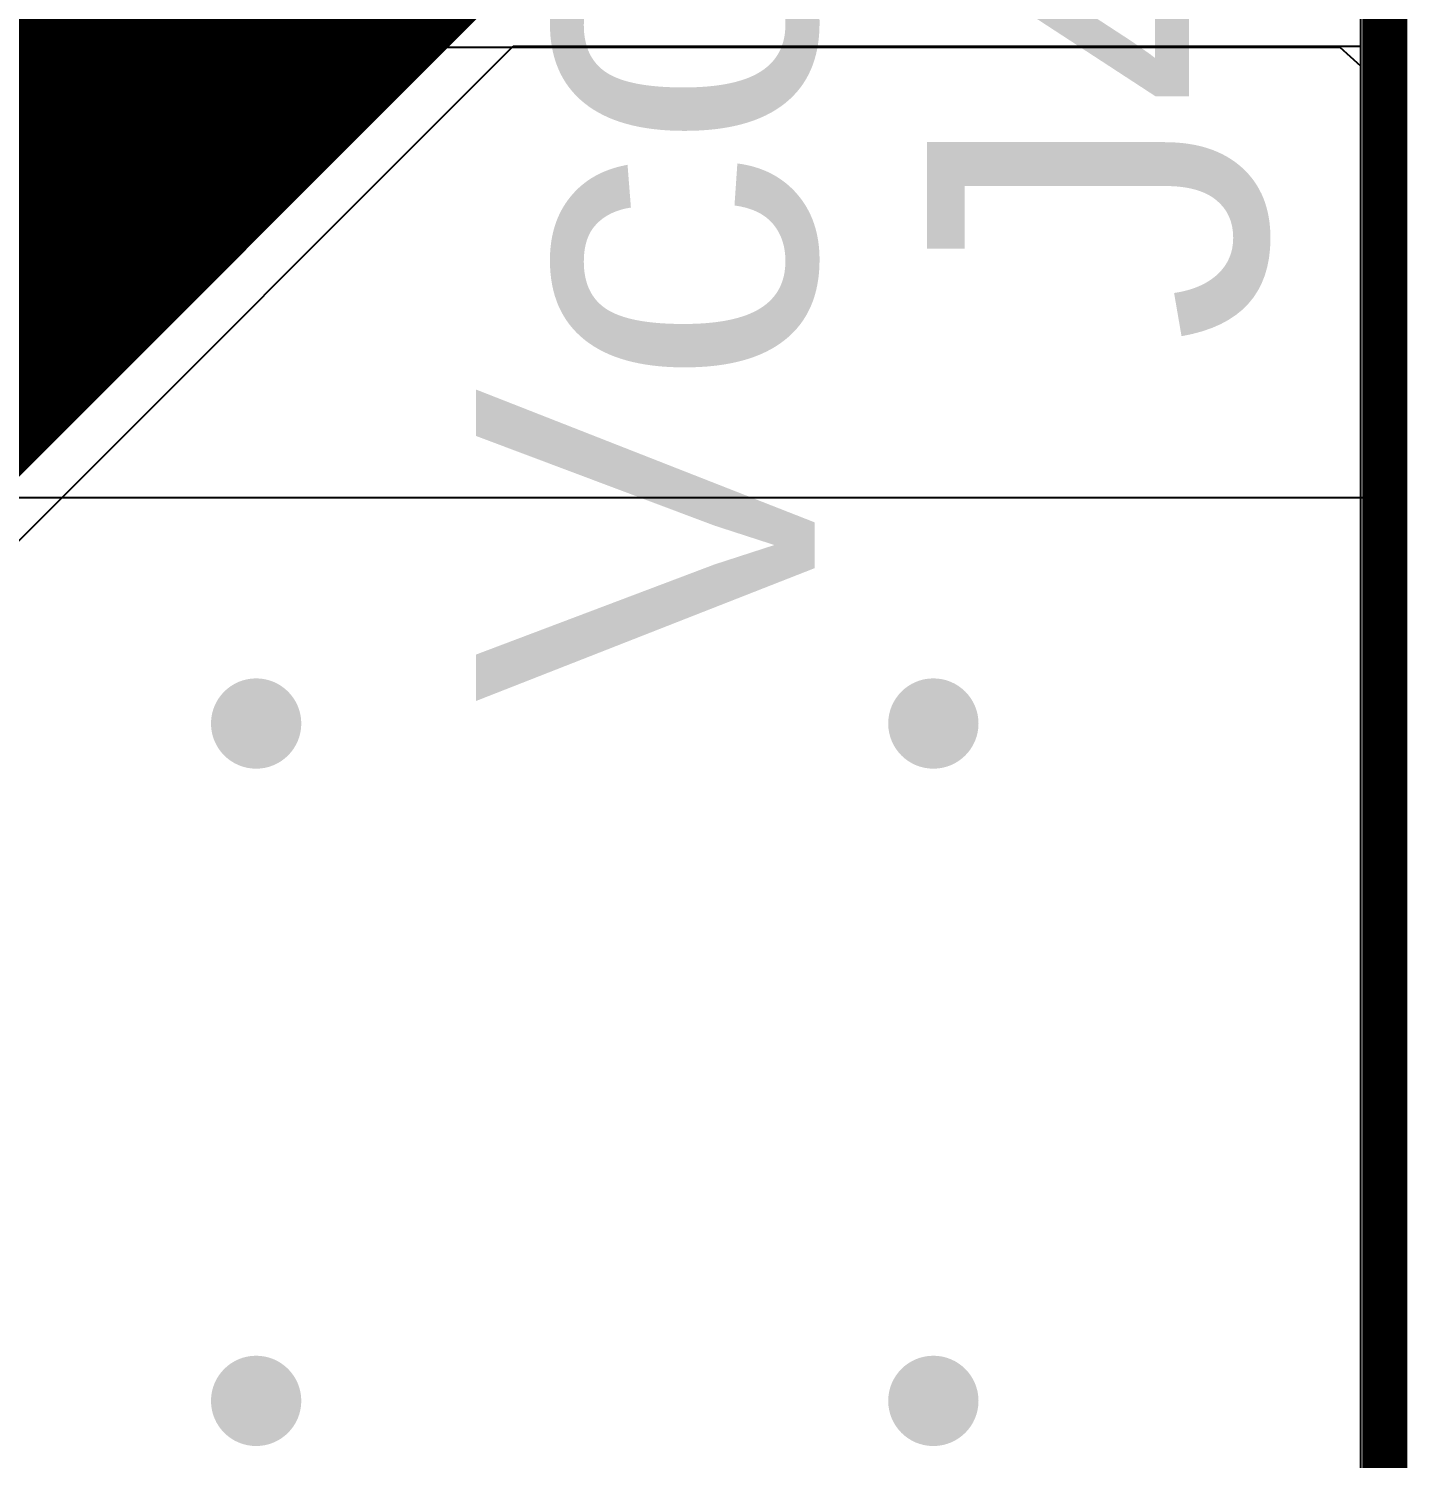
# Model space of a CAD drawing. Header units: millimetres. Extents: x -0.01 to 2.64, y -2.47 to 1.86.
# Drawn here: x 1.3996 to 1.705, y 1.1873 to 1.5039 of the extents above; entities that cross this region are included whole.
import ezdxf

# ---------------------------------------------------------------- set-up
doc = ezdxf.new("R2010")
doc.units = ezdxf.units.MM
doc.header["$MEASUREMENT"] = 0
for name, color, linetype in [('BottomLayer', 5, 'Continuous'), ('BottomSolder', 6, 'Continuous'), ('Mechanical1', 6, 'Continuous'), ('MidLayer1', 16, 'Continuous'), ('MidLayer2', 76, 'Continuous'), ('TopLayer', 1, 'Continuous'), ('TopOverlay', 2, 'Continuous'), ('ViaHoleLayer', 16, 'Continuous')]:
    doc.layers.add(name, color=color, linetype=linetype)
doc.styles.add('Arial', font='', dxfattribs={"height": 0.2})
doc.styles.get('Arial').set_extended_font_data('Arial')

msp = doc.modelspace()

# ---------------------------------------------------------------- hatches: boundary and pattern name
at = {"layer": 'BottomLayer'}
h = msp.add_hatch(color=5, dxfattribs=at)
edge = h.paths.add_edge_path()
edge.add_arc((1.45, 1.35), 0.01, 0, 360)
h = msp.add_hatch(color=5, dxfattribs=at)
edge = h.paths.add_edge_path()
edge.add_arc((1.6, 1.35), 0.01, 0, 360)
h = msp.add_hatch(color=5, dxfattribs=at)
edge = h.paths.add_edge_path()
edge.add_arc((1.45, 1.2), 0.01, 0, 360)
h = msp.add_hatch(color=5, dxfattribs=at)
edge = h.paths.add_edge_path()
edge.add_arc((1.6, 1.2), 0.01, 0, 360)
at = {"layer": 'MidLayer1'}
h = msp.add_hatch(color=16, dxfattribs=at)
edge = h.paths.add_edge_path()
edge.add_arc((1.45, 1.35), 0.01, 0, 360)
h = msp.add_hatch(color=16, dxfattribs=at)
edge = h.paths.add_edge_path()
edge.add_arc((1.6, 1.35), 0.01, 0, 360)
h = msp.add_hatch(color=16, dxfattribs=at)
edge = h.paths.add_edge_path()
edge.add_arc((1.45, 1.2), 0.01, 0, 360)
h = msp.add_hatch(color=16, dxfattribs=at)
edge = h.paths.add_edge_path()
edge.add_arc((1.6, 1.2), 0.01, 0, 360)
at = {"layer": 'MidLayer2'}
h = msp.add_hatch(color=76, dxfattribs=at)
edge = h.paths.add_edge_path()
edge.add_arc((1.45, 1.35), 0.01, 0, 360)
h = msp.add_hatch(color=76, dxfattribs=at)
edge = h.paths.add_edge_path()
edge.add_arc((1.6, 1.35), 0.01, 0, 360)
h = msp.add_hatch(color=76, dxfattribs=at)
edge = h.paths.add_edge_path()
edge.add_arc((1.45, 1.2), 0.01, 0, 360)
h = msp.add_hatch(color=76, dxfattribs=at)
edge = h.paths.add_edge_path()
edge.add_arc((1.6, 1.2), 0.01, 0, 360)
at = {"layer": 'TopLayer'}
h = msp.add_hatch(color=1, dxfattribs=at)
edge = h.paths.add_edge_path()
edge.add_arc((1.45, 1.35), 0.01, 0, 360)
h = msp.add_hatch(color=1, dxfattribs=at)
edge = h.paths.add_edge_path()
edge.add_arc((1.6, 1.35), 0.01, 0, 360)
h = msp.add_hatch(color=1, dxfattribs=at)
edge = h.paths.add_edge_path()
edge.add_arc((1.45, 1.2), 0.01, 0, 360)
h = msp.add_hatch(color=1, dxfattribs=at)
edge = h.paths.add_edge_path()
edge.add_arc((1.6, 1.2), 0.01, 0, 360)
at = {"layer": 'ViaHoleLayer'}
h = msp.add_hatch(color=16, dxfattribs=at)
edge = h.paths.add_edge_path()
edge.add_arc((1.45, 1.35), 0.005, 0, 360)
h = msp.add_hatch(color=16, dxfattribs=at)
edge = h.paths.add_edge_path()
edge.add_arc((1.6, 1.35), 0.005, 0, 360)
h = msp.add_hatch(color=16, dxfattribs=at)
edge = h.paths.add_edge_path()
edge.add_arc((1.45, 1.2), 0.005, 0, 360)
h = msp.add_hatch(color=16, dxfattribs=at)
edge = h.paths.add_edge_path()
edge.add_arc((1.6, 1.2), 0.005, 0, 360)

# ---------------------------------------------------------------- linework, layer by layer
at = {"layer": 'BottomLayer'}
for p, q in [((1.43058, 1.5061), (1.43279, 1.50279)), ((1.43279, 1.50279), (1.4361, 1.50058)), ((1.4361, 1.50058), (1.44, 1.4998)), ((1.44, 1.4998), (1.69, 1.4998)), ((1.69, 1.4998), (1.69459, 1.49562)), ((1.69459, 1.49562), (1.69459, 0.00541))]:
    msp.add_line(p, q, dxfattribs=at)
at = {"layer": 'BottomSolder'}
for p, q in [((1.7, 1.4), (0, 1.4)), ((1.7, 0.821), (1.7, 1.4))]:
    msp.add_line(p, q, dxfattribs=at)
at = {"layer": 'Mechanical1', "const_width": 0.01}
msp.add_lwpolyline([(1.7, 0), (1.7, 1.85)], dxfattribs=at)
at = {"layer": 'MidLayer1'}
msp.add_line((1.69459, 1.50751), (1.69459, 0.00541), dxfattribs=at)
at = {"layer": 'MidLayer2'}
msp.add_line((1.69459, 1.50751), (1.69459, 0.00541), dxfattribs=at)
at = {"layer": 'TopLayer'}
for p, q in [((1.39662, 1.38966), (1.50696, 1.5)), ((1.50696, 1.5), (1.69459, 1.5)), ((1.69459, 1.5), (1.69459, 0.615))]:
    msp.add_line(p, q, dxfattribs=at)
at = {"layer": 'TopLayer', "const_width": 0.09}
msp.add_lwpolyline([(1.35209, 1.42291), (1.51463, 1.58546)], dxfattribs=at)

# ---------------------------------------------------------------- texts
at = {"layer": 'TopOverlay', "style": 'Arial'}
for s, p in [('Vcc2', (1.57373, 1.35454)), ('J4', (1.6736, 1.43414))]:
    msp.add_text(s, height=0.075, rotation=90, dxfattribs=at).set_placement(p)

doc.saveas('drawing.dxf')
